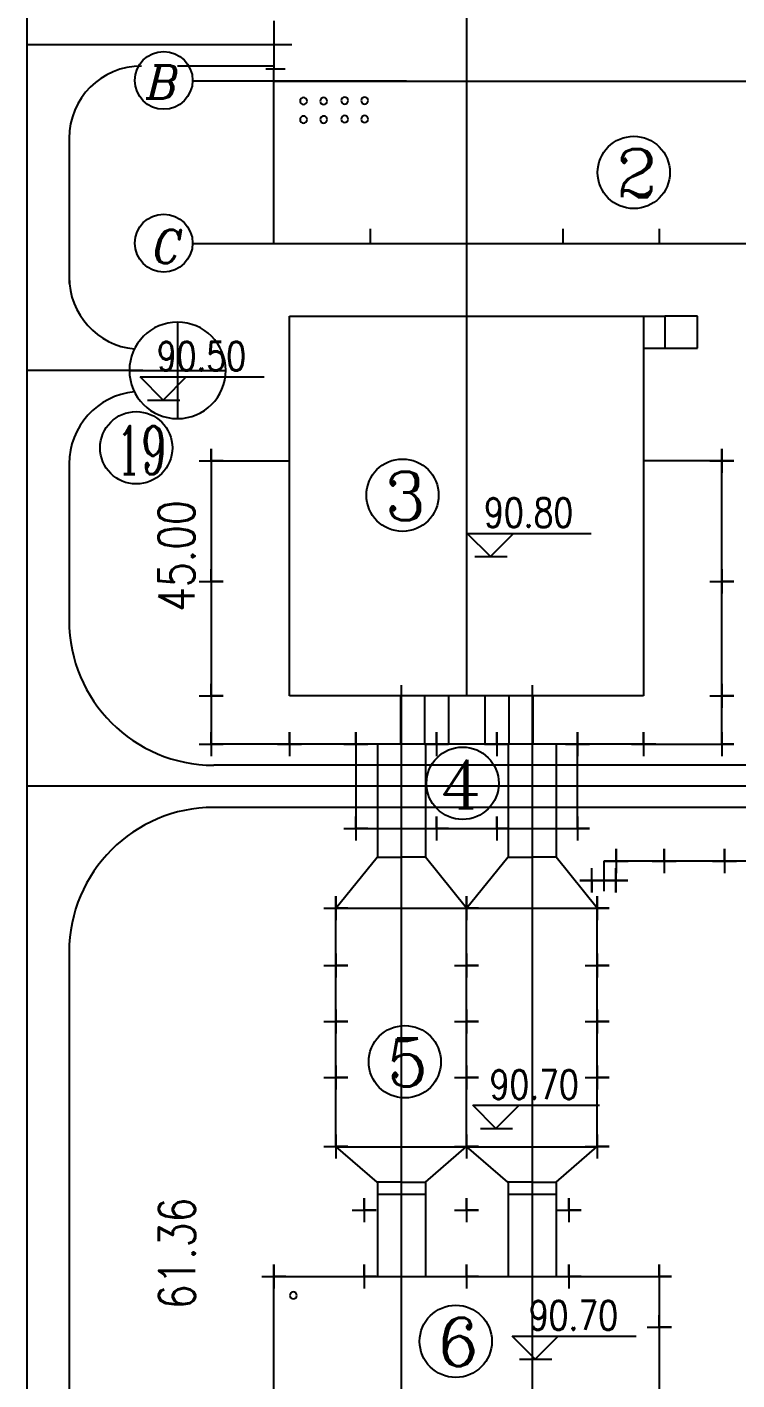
# Model space of a CAD drawing. Extents: x 532522 to 2902776, y -101917278 to 111238625.
# Drawn here: x 2901880.9 to 2901939.8, y 2549088.4 to 2549200.6 of the extents above; entities that cross this region are included whole.
import ezdxf
from ezdxf.enums import TextEntityAlignment as Align

# ---------------------------------------------------------------- set-up
doc = ezdxf.new("R2010")
doc.units = 0
doc.header["$LTSCALE"] = 1000
doc.header["$MEASUREMENT"] = 0
doc.header["$PDMODE"] = 33
doc.header["$PDSIZE"] = 0.125
doc.linetypes.add('DASHDOT', pattern=[1, 0.5, -0.25, 0, -0.25])
doc.layers.get('DEFPOINTS').update_dxf_attribs({"linetype": 'CONTINUOUS'})
for name, color, linetype in [('1', 7, 'CONTINUOUS'), ('NEW字', 2, 'CONTINUOUS'), ('NEW编号', 2, 'CONTINUOUS'), ('道路', 5, 'CONTINUOUS')]:
    doc.layers.add(name, color=color, linetype=linetype)
doc.styles.add('_COMPLEX', font='COMPLEX.shx', dxfattribs={"width": 0.6})
doc.styles.add('DIM_FONT', font='SIMPLEX.shx', dxfattribs={"width": 0.8})
doc.styles.add('ITALIC', font='italic')

msp = doc.modelspace()

# ---------------------------------------------------------------- linework, layer by layer
at = {"layer": '1', "color": 255, "linetype": 'DASHDOT'}
for p, q in [((2901917.37, 2549229.33), (2901917.37, 2549182.63)), ((2901917.37, 2549182.63), (2901917.37, 2549145.13)), ((2901893.37, 2549176.13), (2901893.37, 2549168.13)), ((2901913.88, 2549145.13), (2901913.88, 2549141.13)), ((2901920.88, 2549145.13), (2901920.88, 2549141.13)), ((2901911.95, 2549093.77), (2901911.95, 2549077.27)), ((2901922.8, 2549093.77), (2901922.8, 2549077.27))]:
    msp.add_line(p, q, dxfattribs=at)
at = {"layer": '1', "color": 255}
for p, q in [((2901901.37, 2549201.13), (2901901.37, 2549197.13)), ((2901902.3, 2549197.13), (2901900.71, 2549197.13)), ((2901909.37, 2549183.87), (2901909.37, 2549182.63)), ((2901917.37, 2549183.87), (2901917.37, 2549182.63)), ((2901925.37, 2549183.87), (2901925.37, 2549182.63)), ((2901933.37, 2549183.87), (2901933.37, 2549182.63)), ((2901932.07, 2549176.63), (2901933.83, 2549176.63)), ((2901936.53, 2549176.63), (2901933.83, 2549176.63)), ((2901933.83, 2549176.63), (2901933.83, 2549173.98)), ((2901936.53, 2549173.98), (2901936.53, 2549176.63)), ((2901932.07, 2549173.98), (2901933.83, 2549173.98)), ((2901933.83, 2549173.98), (2901936.53, 2549173.98)), ((2901896.17, 2549164.63), (2901896.17, 2549165.63)), ((2901896.17, 2549165.63), (2901896.17, 2549163.63)), ((2901938.57, 2549164.63), (2901938.57, 2549165.63)), ((2901938.57, 2549165.63), (2901938.57, 2549163.63)), ((2901895.17, 2549164.63), (2901897.17, 2549164.63)), ((2901897.17, 2549164.63), (2901896.17, 2549164.63)), ((2901937.57, 2549164.63), (2901939.57, 2549164.63)), ((2901939.57, 2549164.63), (2901938.57, 2549164.63)), ((2901896.17, 2549154.63), (2901896.17, 2549155.63)), ((2901896.17, 2549155.63), (2901896.17, 2549153.63)), ((2901938.57, 2549154.63), (2901938.57, 2549155.63)), ((2901938.57, 2549155.63), (2901938.57, 2549153.63)), ((2901895.17, 2549154.63), (2901897.17, 2549154.63)), ((2901897.17, 2549154.63), (2901896.17, 2549154.63)), ((2901937.57, 2549154.63), (2901939.57, 2549154.63)), ((2901939.57, 2549154.63), (2901938.57, 2549154.63)), ((2901896.17, 2549145.13), (2901896.17, 2549146.13)), ((2901896.17, 2549146.13), (2901896.17, 2549144.13)), ((2901938.57, 2549145.13), (2901938.57, 2549146.13)), ((2901938.57, 2549146.13), (2901938.57, 2549144.13)), ((2901895.17, 2549145.13), (2901897.17, 2549145.13)), ((2901897.17, 2549145.13), (2901896.17, 2549145.13)), ((2901937.57, 2549145.13), (2901939.57, 2549145.13)), ((2901939.57, 2549145.13), (2901938.57, 2549145.13)), ((2901896.17, 2549141.13), (2901896.17, 2549142.13)), ((2901896.17, 2549142.13), (2901896.17, 2549140.13)), ((2901902.67, 2549141.13), (2901902.67, 2549142.13)), ((2901902.67, 2549142.13), (2901902.67, 2549140.13)), ((2901908.17, 2549141.13), (2901908.17, 2549142.13)), ((2901908.17, 2549142.13), (2901908.17, 2549140.13)), ((2901914.87, 2549141.13), (2901914.87, 2549142.13)), ((2901914.87, 2549142.13), (2901914.87, 2549140.13)), ((2901919.87, 2549141.13), (2901919.87, 2549142.13)), ((2901919.87, 2549142.13), (2901919.87, 2549140.13)), ((2901926.57, 2549141.13), (2901926.57, 2549142.13)), ((2901926.57, 2549142.13), (2901926.57, 2549140.13)), ((2901932.07, 2549141.13), (2901932.07, 2549142.13)), ((2901932.07, 2549142.13), (2901932.07, 2549140.13)), ((2901938.57, 2549141.13), (2901938.57, 2549142.13)), ((2901938.57, 2549142.13), (2901938.57, 2549140.13)), ((2901895.17, 2549141.13), (2901897.17, 2549141.13)), ((2901897.17, 2549141.13), (2901896.17, 2549141.13)), ((2901901.67, 2549141.13), (2901903.67, 2549141.13)), ((2901903.67, 2549141.13), (2901902.67, 2549141.13)), ((2901907.17, 2549141.13), (2901909.17, 2549141.13)), ((2901909.17, 2549141.13), (2901908.17, 2549141.13)), ((2901913.87, 2549141.13), (2901915.87, 2549141.13)), ((2901915.87, 2549141.13), (2901914.87, 2549141.13)), ((2901918.87, 2549141.13), (2901920.87, 2549141.13)), ((2901920.87, 2549141.13), (2901919.87, 2549141.13)), ((2901925.57, 2549141.13), (2901927.57, 2549141.13)), ((2901927.57, 2549141.13), (2901926.57, 2549141.13)), ((2901931.07, 2549141.13), (2901933.07, 2549141.13)), ((2901933.07, 2549141.13), (2901932.07, 2549141.13)), ((2901937.57, 2549141.13), (2901939.57, 2549141.13)), ((2901939.57, 2549141.13), (2901938.57, 2549141.13)), ((2901908.17, 2549134.13), (2901908.17, 2549135.13)), ((2901908.17, 2549135.13), (2901908.17, 2549133.13)), ((2901914.87, 2549134.13), (2901914.87, 2549135.13)), ((2901914.87, 2549135.13), (2901914.87, 2549133.13)), ((2901919.87, 2549134.13), (2901919.87, 2549135.13)), ((2901919.87, 2549135.13), (2901919.87, 2549133.13)), ((2901926.57, 2549134.13), (2901926.57, 2549135.13)), ((2901926.57, 2549135.13), (2901926.57, 2549133.13)), ((2901907.17, 2549134.13), (2901909.17, 2549134.13)), ((2901909.17, 2549134.13), (2901908.17, 2549134.13)), ((2901913.87, 2549134.13), (2901915.87, 2549134.13)), ((2901915.87, 2549134.13), (2901914.87, 2549134.13)), ((2901918.87, 2549134.13), (2901920.87, 2549134.13)), ((2901920.87, 2549134.13), (2901919.87, 2549134.13)), ((2901925.57, 2549134.13), (2901927.57, 2549134.13)), ((2901927.57, 2549134.13), (2901926.57, 2549134.13)), ((2901929.78, 2549131.43), (2901929.78, 2549132.43)), ((2901929.78, 2549132.43), (2901929.78, 2549130.43)), ((2901933.78, 2549131.43), (2901933.78, 2549132.43)), ((2901933.78, 2549132.43), (2901933.78, 2549130.43)), ((2901938.78, 2549131.43), (2901938.78, 2549132.43)), ((2901938.78, 2549132.43), (2901938.78, 2549130.43)), ((2901927.77, 2549129.83), (2901927.77, 2549130.83)), ((2901928.78, 2549131.43), (2901930.78, 2549131.43)), ((2901929.77, 2549128.83), (2901929.77, 2549130.83)), ((2901929.77, 2549130.83), (2901929.77, 2549129.83)), ((2901930.78, 2549131.43), (2901929.78, 2549131.43)), ((2901932.78, 2549131.43), (2901934.78, 2549131.43)), ((2901934.78, 2549131.43), (2901933.78, 2549131.43)), ((2901937.78, 2549131.43), (2901939.78, 2549131.43)), ((2901939.78, 2549131.43), (2901938.78, 2549131.43)), ((2901928.77, 2549129.83), (2901926.77, 2549129.83)), ((2901926.77, 2549129.83), (2901930.77, 2549129.83)), ((2901929.77, 2549129.83), (2901927.77, 2549129.83)), ((2901927.77, 2549129.83), (2901927.77, 2549128.83)), ((2901927.77, 2549128.83), (2901927.77, 2549129.83)), ((2901930.77, 2549129.83), (2901929.77, 2549129.83)), ((2901929.77, 2549129.83), (2901929.77, 2549128.83)), ((2901906.52, 2549127.53), (2901906.52, 2549128.53)), ((2901906.52, 2549128.53), (2901906.52, 2549126.53)), ((2901917.37, 2549127.53), (2901917.37, 2549128.53)), ((2901917.37, 2549128.53), (2901917.37, 2549126.53)), ((2901928.22, 2549127.53), (2901928.22, 2549128.53)), ((2901928.22, 2549128.53), (2901928.22, 2549126.53)), ((2901905.52, 2549127.53), (2901907.52, 2549127.53)), ((2901907.52, 2549127.53), (2901906.52, 2549127.53)), ((2901916.37, 2549127.53), (2901918.37, 2549127.53)), ((2901918.37, 2549127.53), (2901917.37, 2549127.53)), ((2901927.22, 2549127.53), (2901929.22, 2549127.53)), ((2901929.22, 2549127.53), (2901928.22, 2549127.53)), ((2901906.52, 2549122.76), (2901906.52, 2549123.76)), ((2901906.52, 2549123.76), (2901906.52, 2549121.76)), ((2901917.37, 2549122.76), (2901917.37, 2549123.76)), ((2901917.37, 2549123.76), (2901917.37, 2549121.76)), ((2901928.22, 2549122.76), (2901928.22, 2549123.76)), ((2901928.22, 2549123.76), (2901928.22, 2549121.76)), ((2901905.52, 2549122.76), (2901907.52, 2549122.76)), ((2901907.52, 2549122.76), (2901906.52, 2549122.76)), ((2901916.37, 2549122.76), (2901918.37, 2549122.76)), ((2901918.37, 2549122.76), (2901917.37, 2549122.76)), ((2901927.22, 2549122.76), (2901929.22, 2549122.76)), ((2901929.22, 2549122.76), (2901928.22, 2549122.76)), ((2901905.52, 2549118.12), (2901907.52, 2549118.12)), ((2901906.52, 2549118.12), (2901906.52, 2549119.12)), ((2901906.52, 2549119.12), (2901906.52, 2549117.12)), ((2901907.52, 2549118.12), (2901906.52, 2549118.12)), ((2901916.37, 2549118.12), (2901918.37, 2549118.12)), ((2901917.37, 2549118.12), (2901917.37, 2549119.12)), ((2901917.37, 2549119.12), (2901917.37, 2549117.12)), ((2901918.37, 2549118.12), (2901917.37, 2549118.12)), ((2901906.52, 2549113.48), (2901906.52, 2549114.48)), ((2901906.52, 2549114.48), (2901906.52, 2549112.48)), ((2901917.37, 2549113.48), (2901917.37, 2549114.48)), ((2901917.37, 2549114.48), (2901917.37, 2549112.48)), ((2901905.52, 2549113.48), (2901907.52, 2549113.48)), ((2901907.52, 2549113.48), (2901906.52, 2549113.48)), ((2901916.37, 2549113.48), (2901918.37, 2549113.48)), ((2901918.37, 2549113.48), (2901917.37, 2549113.48)), ((2901906.52, 2549107.75), (2901906.52, 2549108.75)), ((2901906.52, 2549108.75), (2901906.52, 2549106.75)), ((2901917.37, 2549107.75), (2901917.37, 2549108.75)), ((2901917.37, 2549108.75), (2901917.37, 2549106.75)), ((2901905.52, 2549107.75), (2901907.52, 2549107.75)), ((2901907.52, 2549107.75), (2901906.52, 2549107.75)), ((2901916.37, 2549107.75), (2901918.37, 2549107.75)), ((2901918.37, 2549107.75), (2901917.37, 2549107.75)), ((2901908.87, 2549102.47), (2901908.87, 2549103.47)), ((2901908.87, 2549103.47), (2901908.87, 2549101.47)), ((2901917.37, 2549102.47), (2901917.37, 2549103.47)), ((2901917.37, 2549103.47), (2901917.37, 2549101.47)), ((2901925.87, 2549102.47), (2901925.87, 2549103.47)), ((2901925.87, 2549103.47), (2901925.87, 2549101.47)), ((2901907.87, 2549102.47), (2901909.87, 2549102.47)), ((2901909.87, 2549102.47), (2901908.87, 2549102.47)), ((2901916.37, 2549102.47), (2901918.37, 2549102.47)), ((2901918.37, 2549102.47), (2901917.37, 2549102.47)), ((2901924.87, 2549102.47), (2901926.87, 2549102.47)), ((2901926.87, 2549102.47), (2901925.87, 2549102.47)), ((2901901.37, 2549096.97), (2901901.37, 2549097.97)), ((2901901.37, 2549097.97), (2901901.37, 2549095.97)), ((2901908.87, 2549096.97), (2901908.87, 2549097.97)), ((2901908.87, 2549097.97), (2901908.87, 2549095.97)), ((2901908.87, 2549096.97), (2901908.87, 2549097.97)), ((2901908.87, 2549097.97), (2901908.87, 2549095.97)), ((2901917.37, 2549096.97), (2901917.37, 2549097.97)), ((2901917.37, 2549097.97), (2901917.37, 2549095.97)), ((2901917.37, 2549096.97), (2901917.37, 2549097.97)), ((2901917.37, 2549097.97), (2901917.37, 2549095.97)), ((2901925.87, 2549096.97), (2901925.87, 2549097.97)), ((2901925.87, 2549097.97), (2901925.87, 2549095.97)), ((2901933.37, 2549096.97), (2901933.37, 2549097.97)), ((2901933.37, 2549097.97), (2901933.37, 2549095.97)), ((2901900.37, 2549096.97), (2901902.37, 2549096.97)), ((2901902.37, 2549096.97), (2901901.37, 2549096.97)), ((2901901.37, 2549096.97), (2901933.37, 2549096.97)), ((2901901.37, 2549086.97), (2901901.37, 2549096.97)), ((2901907.87, 2549096.97), (2901909.87, 2549096.97)), ((2901907.87, 2549096.97), (2901909.87, 2549096.97)), ((2901909.87, 2549096.97), (2901908.87, 2549096.97)), ((2901909.87, 2549096.97), (2901908.87, 2549096.97)), ((2901916.37, 2549096.97), (2901918.37, 2549096.97)), ((2901916.37, 2549096.97), (2901918.37, 2549096.97)), ((2901918.37, 2549096.97), (2901917.37, 2549096.97)), ((2901918.37, 2549096.97), (2901917.37, 2549096.97)), ((2901924.87, 2549096.97), (2901926.87, 2549096.97)), ((2901926.87, 2549096.97), (2901925.87, 2549096.97)), ((2901932.37, 2549096.97), (2901934.37, 2549096.97)), ((2901934.37, 2549096.97), (2901933.37, 2549096.97)), ((2901933.37, 2549096.97), (2901933.37, 2549086.97)), ((2901933.37, 2549092.77), (2901933.37, 2549093.77)), ((2901933.37, 2549093.77), (2901933.37, 2549091.77)), ((2901932.37, 2549092.77), (2901934.37, 2549092.77)), ((2901934.37, 2549092.77), (2901933.37, 2549092.77))]:
    msp.add_line(p, q, dxfattribs=at)
at = {"layer": '1', "color": 255, "linetype": 'Continuous'}
for p, q in [((2901901.37, 2549182.63), (2901901.37, 2549197.14)), ((2901900.86, 2549196.13), (2901894.62, 2549196.13)), ((2901912.37, 2549196.13), (2901900.35, 2549196.13)), ((2901901.37, 2549196.13), (2901998.87, 2549196.13)), ((2901900.86, 2549182.63), (2901894.62, 2549182.63)), ((2901912.37, 2549182.63), (2901900.35, 2549182.63)), ((2901998.87, 2549182.63), (2901901.37, 2549182.63)), ((2901902.67, 2549145.13), (2901902.67, 2549176.63)), ((2901902.67, 2549176.63), (2901932.07, 2549176.63)), ((2901932.07, 2549176.63), (2901932.07, 2549145.13)), ((2901889.37, 2549172.13), (2901897.37, 2549172.13)), ((2901896.19, 2549141.13), (2901896.19, 2549164.63)), ((2901896.19, 2549164.63), (2901902.69, 2549164.63)), ((2901938.57, 2549164.63), (2901932.07, 2549164.63)), ((2901938.57, 2549141.13), (2901938.57, 2549164.63)), ((2901932.07, 2549145.13), (2901902.67, 2549145.13)), ((2901911.88, 2549145.13), (2901911.88, 2549141.13)), ((2901915.88, 2549145.13), (2901915.88, 2549141.13)), ((2901918.88, 2549145.13), (2901918.88, 2549141.13)), ((2901922.88, 2549145.13), (2901922.88, 2549141.13)), ((2901932.07, 2549141.13), (2901896.19, 2549141.13)), ((2901926.57, 2549141.13), (2901908.17, 2549141.13)), ((2901908.17, 2549141.13), (2901908.17, 2549134.13)), ((2901909.96, 2549141.13), (2901909.96, 2549131.74)), ((2901913.96, 2549141.13), (2901913.96, 2549131.74)), ((2901920.81, 2549141.13), (2901920.81, 2549131.74)), ((2901924.81, 2549141.13), (2901924.81, 2549131.74)), ((2901926.57, 2549134.13), (2901926.57, 2549141.13)), ((2901932.07, 2549141.13), (2901938.57, 2549141.13)), ((2901908.17, 2549134.13), (2901926.57, 2549134.13)), ((2901906.52, 2549127.53), (2901909.94, 2549131.74)), ((2901909.94, 2549131.74), (2901911.95, 2549131.74)), ((2901913.96, 2549131.74), (2901911.95, 2549131.74)), ((2901917.37, 2549127.53), (2901913.96, 2549131.74)), ((2901917.37, 2549127.53), (2901920.79, 2549131.74)), ((2901920.79, 2549131.74), (2901922.8, 2549131.74)), ((2901924.81, 2549131.74), (2901922.8, 2549131.74)), ((2901928.22, 2549127.53), (2901924.81, 2549131.74)), ((2901928.77, 2549131.43), (2901928.77, 2549128.92)), ((2902003.87, 2549131.43), (2901928.77, 2549131.43)), ((2901906.52, 2549127.53), (2901928.22, 2549127.53)), ((2901906.52, 2549107.75), (2901906.52, 2549127.53)), ((2901917.37, 2549107.75), (2901917.37, 2549127.53)), ((2901917.37, 2549107.75), (2901917.37, 2549127.53)), ((2901909.94, 2549104.78), (2901906.52, 2549107.75)), ((2901913.96, 2549104.78), (2901917.37, 2549107.75)), ((2901911.95, 2549104.78), (2901909.94, 2549104.78)), ((2901909.96, 2549104.78), (2901909.96, 2549096.97)), ((2901911.95, 2549104.78), (2901913.96, 2549104.78)), ((2901913.96, 2549104.78), (2901913.96, 2549096.97)), ((2901913.96, 2549103.78), (2901909.96, 2549103.78)), ((2901924.81, 2549103.78), (2901920.81, 2549103.78))]:
    msp.add_line(p, q, dxfattribs=at)
at = {"layer": '1', "color": 9, "linetype": 'DASHDOT'}
for p, q in [((2901911.95, 2549146.03), (2901911.95, 2549093.77)), ((2901922.8, 2549146.03), (2901922.8, 2549093.77))]:
    msp.add_line(p, q, dxfattribs=at)
at = {"layer": '1', "color": 9, "linetype": 'Continuous'}
for p, q in [((2901928.22, 2549107.75), (2901928.22, 2549127.53)), ((2901906.52, 2549107.73), (2901928.22, 2549107.73)), ((2901920.79, 2549104.78), (2901917.37, 2549107.75)), ((2901924.81, 2549104.78), (2901928.22, 2549107.75)), ((2901922.8, 2549104.78), (2901920.79, 2549104.78)), ((2901920.81, 2549104.78), (2901920.81, 2549096.97)), ((2901922.8, 2549104.78), (2901924.81, 2549104.78)), ((2901924.81, 2549104.78), (2901924.81, 2549096.97))]:
    msp.add_line(p, q, dxfattribs=at)
at = {"layer": '1', "color": 9}
for p, q in [((2901927.22, 2549118.12), (2901929.22, 2549118.12)), ((2901928.22, 2549118.12), (2901928.22, 2549119.12)), ((2901928.22, 2549119.12), (2901928.22, 2549117.12)), ((2901929.22, 2549118.12), (2901928.22, 2549118.12)), ((2901928.22, 2549113.48), (2901928.22, 2549114.48)), ((2901928.22, 2549114.48), (2901928.22, 2549112.48)), ((2901927.22, 2549113.48), (2901929.22, 2549113.48)), ((2901929.22, 2549113.48), (2901928.22, 2549113.48)), ((2901928.22, 2549107.75), (2901928.22, 2549108.75)), ((2901928.22, 2549108.75), (2901928.22, 2549106.75)), ((2901927.22, 2549107.75), (2901929.22, 2549107.75)), ((2901929.22, 2549107.75), (2901928.22, 2549107.75))]:
    msp.add_line(p, q, dxfattribs=at)
at = {"layer": '1', "color": 255, "linetype": 'Continuous'}
for centre, start, end in [((2901903.83, 2549194.47), 360, 180), ((2901903.83, 2549194.47), 180, 360), ((2901905.51, 2549194.47), 360, 180), ((2901905.51, 2549194.47), 180, 360), ((2901907.24, 2549194.51), 360, 180), ((2901907.24, 2549194.51), 180, 360), ((2901908.91, 2549194.51), 360, 180), ((2901908.91, 2549194.51), 180, 360), ((2901907.24, 2549192.98), 360, 180), ((2901908.91, 2549192.98), 360, 180), ((2901903.83, 2549192.94), 360, 180), ((2901903.83, 2549192.94), 180, 360), ((2901905.51, 2549192.94), 360, 180), ((2901905.51, 2549192.94), 180, 360), ((2901907.24, 2549192.98), 180, 360), ((2901908.91, 2549192.98), 180, 360), ((2901902.98, 2549095.4), 360, 180), ((2901902.98, 2549095.4), 180, 360)]:
    msp.add_arc(centre, 0.291, start, end, dxfattribs=at)
at = {"layer": '1', "color": 255}
for start, end in [(360, 180), (180, 360)]:
    msp.add_arc((2901893.37, 2549172.13), 4, start, end, dxfattribs=at)
at = {"layer": 'DEFPOINTS', "color": 255, "linetype": 'ByBlock'}
msp.add_point((2901895.33, 2549137.63), dxfattribs=at)
at = {"layer": 'NEW字', "color": 255}
for p, q in [((2901890.26, 2549171.59), (2901894.1, 2549171.59)), ((2901892.18, 2549169.67), (2901890.26, 2549171.59)), ((2901892.18, 2549171.59), (2901900.55, 2549171.59)), ((2901894.1, 2549171.59), (2901892.18, 2549169.67)), ((2901890.89, 2549169.67), (2901893.56, 2549169.67)), ((2901917.43, 2549158.61), (2901921.27, 2549158.61)), ((2901919.35, 2549156.69), (2901917.43, 2549158.61)), ((2901919.35, 2549158.61), (2901927.72, 2549158.61)), ((2901921.27, 2549158.61), (2901919.35, 2549156.69)), ((2901918.06, 2549156.69), (2901920.73, 2549156.69)), ((2901919.81, 2549109.25), (2901917.89, 2549111.17)), ((2901921.14, 2549092.02), (2901924.98, 2549092.02)), ((2901923.06, 2549090.1), (2901921.14, 2549092.02)), ((2901923.06, 2549092.02), (2901931.44, 2549092.02)), ((2901924.98, 2549092.02), (2901923.06, 2549090.1)), ((2901921.77, 2549090.1), (2901924.44, 2549090.1))]:
    msp.add_line(p, q, dxfattribs=at)
at = {"layer": 'NEW字', "color": 9}
for p, q in [((2901917.89, 2549111.17), (2901921.73, 2549111.17)), ((2901919.81, 2549111.17), (2901928.4, 2549111.17)), ((2901921.73, 2549111.17), (2901919.81, 2549109.25)), ((2901918.52, 2549109.25), (2901921.19, 2549109.25))]:
    msp.add_line(p, q, dxfattribs=at)
at = {"layer": 'NEW字', "color": 255}
msp.add_circle((2901889.94, 2549165.71), 3, dxfattribs=at)
at = {"layer": 'NEW编号', "color": 255}
for centre, radius in [((2901892.22, 2549196.19), 2.4), ((2901931.25, 2549188.55), 3), ((2901892.22, 2549182.69), 2.4), ((2901912.05, 2549161.78), 3), ((2901917.04, 2549137.88), 3), ((2901912.24, 2549114.78), 3), ((2901916.47, 2549091.59), 3)]:
    msp.add_circle(centre, radius, dxfattribs=at)
at = {"layer": '道路', "color": 4, "linetype": 'DASHDOT', "ltscale": 2}
for p, q in [((2901880.87, 2549265.34), (2901880.87, 2549003.83)), ((2901880.87, 2549265.34), (2901880.87, 2549003.83)), ((2902015.87, 2549137.63), (2901880.87, 2549137.63))]:
    msp.add_line(p, q, dxfattribs=at)
at = {"layer": '道路', "color": 4, "linetype": 'DASHDOT', "ltscale": 50}
for p, q in [((2901902.87, 2549199.13), (2901880.87, 2549199.13)), ((2901890.49, 2549172.13), (2901880.87, 2549172.13))]:
    msp.add_line(p, q, dxfattribs=at)
at = {"layer": '道路', "color": 255, "linetype": 'Continuous'}
msp.add_line((2901901.37, 2549197.38), (2901893.37, 2549197.38), dxfattribs=at)
at = {"layer": '道路', "color": 255}
for p, q in [((2901884.37, 2549191.38), (2901884.37, 2549179.33)), ((2901884.37, 2549164.38), (2901884.37, 2549151.38)), ((2901884.37, 2549123.89), (2901884.37, 2549064.83))]:
    msp.add_line(p, q, dxfattribs=at)
at = {"layer": '道路', "color": 255, "linetype": 'Continuous', "ltscale": 50}
for p, q in [((2902000.38, 2549139.38), (2901896.37, 2549139.38)), ((2902000.38, 2549135.88), (2901896.33, 2549135.88))]:
    msp.add_line(p, q, dxfattribs=at)
at = {"layer": '道路', "color": 255}
for centre, start, end in [((2901890.37, 2549191.38), 90, 180), ((2901890.37, 2549179.88), 180, 264.4245), ((2901890.37, 2549164.38), 95.5754, 180)]:
    msp.add_arc(centre, 6, start, end, dxfattribs=at)
at = {"layer": '道路', "color": 255, "ltscale": 50}
for centre, start, end in [((2901896.37, 2549151.38), 180, 270), ((2901896.37, 2549123.88), 90, 180)]:
    msp.add_arc(centre, 12, start, end, dxfattribs=at)

# ---------------------------------------------------------------- texts
at = {"layer": '1', "color": 255, "linetype": 'Continuous', "style": 'ITALIC'}
for s, p in [('B', (2901890.76, 2549197.43)), ('C', (2901891.28, 2549183.78))]:
    msp.add_text(s, height=2.75, rotation=0, dxfattribs=at).set_placement(p, align=Align.TOP_LEFT)
at = {"layer": '1', "color": 255, "linetype": 'Continuous', "style": 'DIM_FONT', "width": 0.8}
for s, p in [('45.00', (2901894.78, 2549152.1)), ('61.36', (2901894.83, 2549094.25))]:
    msp.add_text(s, height=3, rotation=90, dxfattribs=at).set_placement(p)
at = {"layer": 'NEW字', "color": 255, "style": 'DIM_FONT', "width": 0.8}
for s, p in [('90.50', (2901895.35, 2549173.31)), ('90.80', (2901922.52, 2549160.33)), ('90.70', (2901926.24, 2549093.74))]:
    msp.add_text(s, height=2.4, rotation=0, dxfattribs=at).set_placement(p, align=Align.MIDDLE)
at = {"layer": 'NEW字', "color": 255, "style": '_COMPLEX', "width": 0.6}
msp.add_text('19', height=4, rotation=0, dxfattribs=at).set_placement((2901888.29, 2549163.51))
at = {"layer": 'NEW字', "color": 9, "style": 'DIM_FONT', "width": 0.8}
msp.add_text('90.70', height=2.4, rotation=0, dxfattribs=at).set_placement((2901922.98, 2549112.89), align=Align.MIDDLE)
at = {"layer": 'NEW编号', "color": 255, "style": '_COMPLEX'}
for s, p in [('2', (2901929.77, 2549186.49)), ('3', (2901910.57, 2549159.72)), ('4', (2901915.18, 2549135.82)), ('5', (2901910.76, 2549112.72)), ('6', (2901914.99, 2549089.53))]:
    msp.add_text(s, height=4, rotation=0, dxfattribs=at).set_placement(p)

doc.saveas('drawing.dxf')
